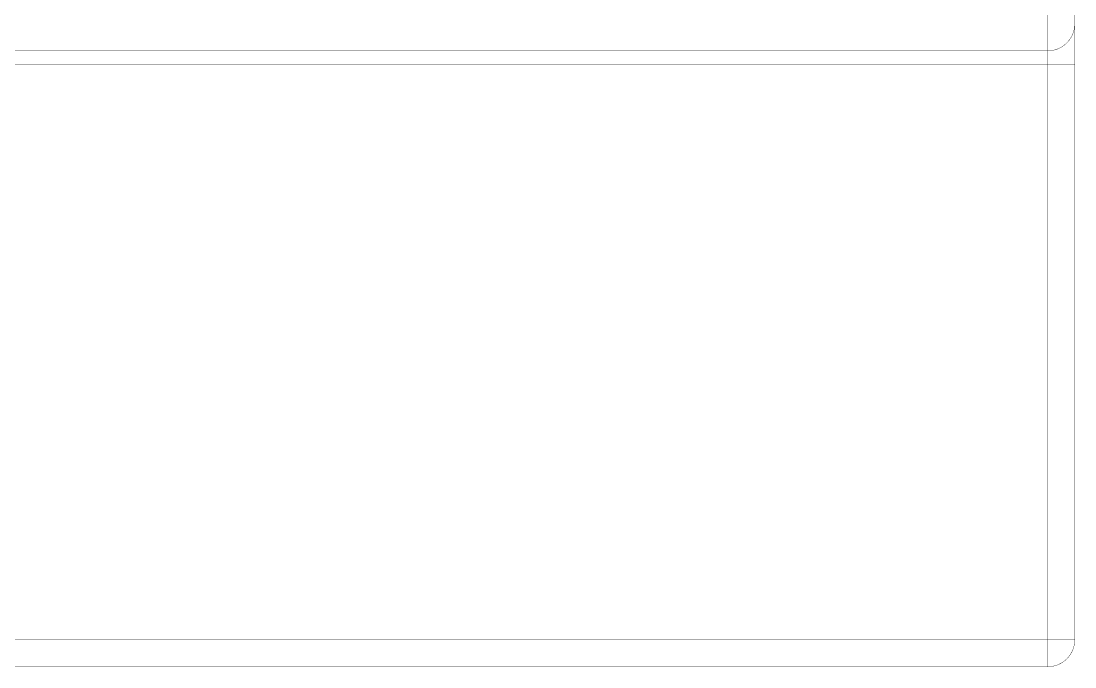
# Model space of a CAD drawing. Header units: inches. Extents: x 0 to 35.2, y -0.7 to 15.9.
# Drawn here: x 14.365 to 15.898, y 10.818 to 11.758 of the extents above; entities that cross this region are included whole.
import ezdxf

# ---------------------------------------------------------------- set-up
doc = ezdxf.new("R2010")
doc.units = ezdxf.units.IN
doc.header["$MEASUREMENT"] = 0
doc.layers.add('Dimensions', color=6, linetype='Continuous')

msp = doc.modelspace()

# ---------------------------------------------------------------- linework, layer by layer
at = {"layer": 'Dimensions', "const_width": 0.0005}
for points in [[(15.8976, 11.7538), (15.8976, 11.7954)], [(15.8582, 11.7144), (15.8582, 11.7838)], [(15.8976, 11.7057), (15.8976, 11.7538)], [(12.4797, 11.7144), (15.8582, 11.7144)], [(15.8582, 11.6947), (15.8582, 11.7144)], [(15.8976, 11.6947), (15.8976, 11.7057)], [(12.4797, 11.6947), (15.8582, 11.6947)], [(15.8582, 11.6947), (15.8976, 11.6947)], [(15.8582, 10.8579), (15.8582, 11.6947)], [(15.8976, 10.8579), (15.8976, 11.6947)], [(12.4797, 10.8579), (15.8582, 10.8579)], [(15.8582, 10.8579), (15.8976, 10.8579)], [(15.8582, 10.8185), (15.8582, 10.8579)], [(12.4797, 10.8185), (15.8582, 10.8185)]]:
    msp.add_lwpolyline(points, dxfattribs=at)
for points in [[(15.8976, 11.7538, -0.414214), (15.8582, 11.7144)], [(15.8976, 10.8579, -0.414214), (15.8582, 10.8185)]]:
    msp.add_lwpolyline(points, format="xyb", dxfattribs=at)
at = {"layer": 'Dimensions', "const_width": 0.00025}
for points in [[(15.8974, 11.7538, 1), (15.8977, 11.7538, 1)], [(15.8974, 11.7538, 1), (15.8977, 11.7538, 1)], [(15.8974, 11.7538, 1), (15.8977, 11.7538, 1)], [(15.8581, 11.7144, 1), (15.8583, 11.7144, 1)], [(15.8581, 11.7144, 1), (15.8583, 11.7144, 1)], [(15.8581, 11.7144, 1), (15.8583, 11.7144, 1)], [(15.8581, 11.7144, 1), (15.8583, 11.7144, 1)], [(15.8974, 11.7057, 1), (15.8977, 11.7057, 1)], [(15.8974, 11.7057, 1), (15.8977, 11.7057, 1)], [(15.8581, 11.6947, 1), (15.8583, 11.6947, 1)], [(15.8581, 11.6947, 1), (15.8583, 11.6947, 1)], [(15.8581, 11.6947, 1), (15.8583, 11.6947, 1)], [(15.8581, 11.6947, 1), (15.8583, 11.6947, 1)], [(15.8974, 11.6947, 1), (15.8977, 11.6947, 1)], [(15.8974, 11.6947, 1), (15.8977, 11.6947, 1)], [(15.8974, 11.6947, 1), (15.8977, 11.6947, 1)], [(15.8581, 10.8579, 1), (15.8583, 10.8579, 1)], [(15.8581, 10.8579, 1), (15.8583, 10.8579, 1)], [(15.8581, 10.8579, 1), (15.8583, 10.8579, 1)], [(15.8581, 10.8579, 1), (15.8583, 10.8579, 1)], [(15.8974, 10.8579, 1), (15.8977, 10.8579, 1)], [(15.8974, 10.8579, 1), (15.8977, 10.8579, 1)], [(15.8974, 10.8579, 1), (15.8977, 10.8579, 1)], [(15.8581, 10.8185, 1), (15.8583, 10.8185, 1)], [(15.8581, 10.8185, 1), (15.8583, 10.8185, 1)], [(15.8581, 10.8185, 1), (15.8583, 10.8185, 1)]]:
    msp.add_lwpolyline(points, format="xyb", close=True, dxfattribs=at)

doc.saveas('drawing.dxf')
